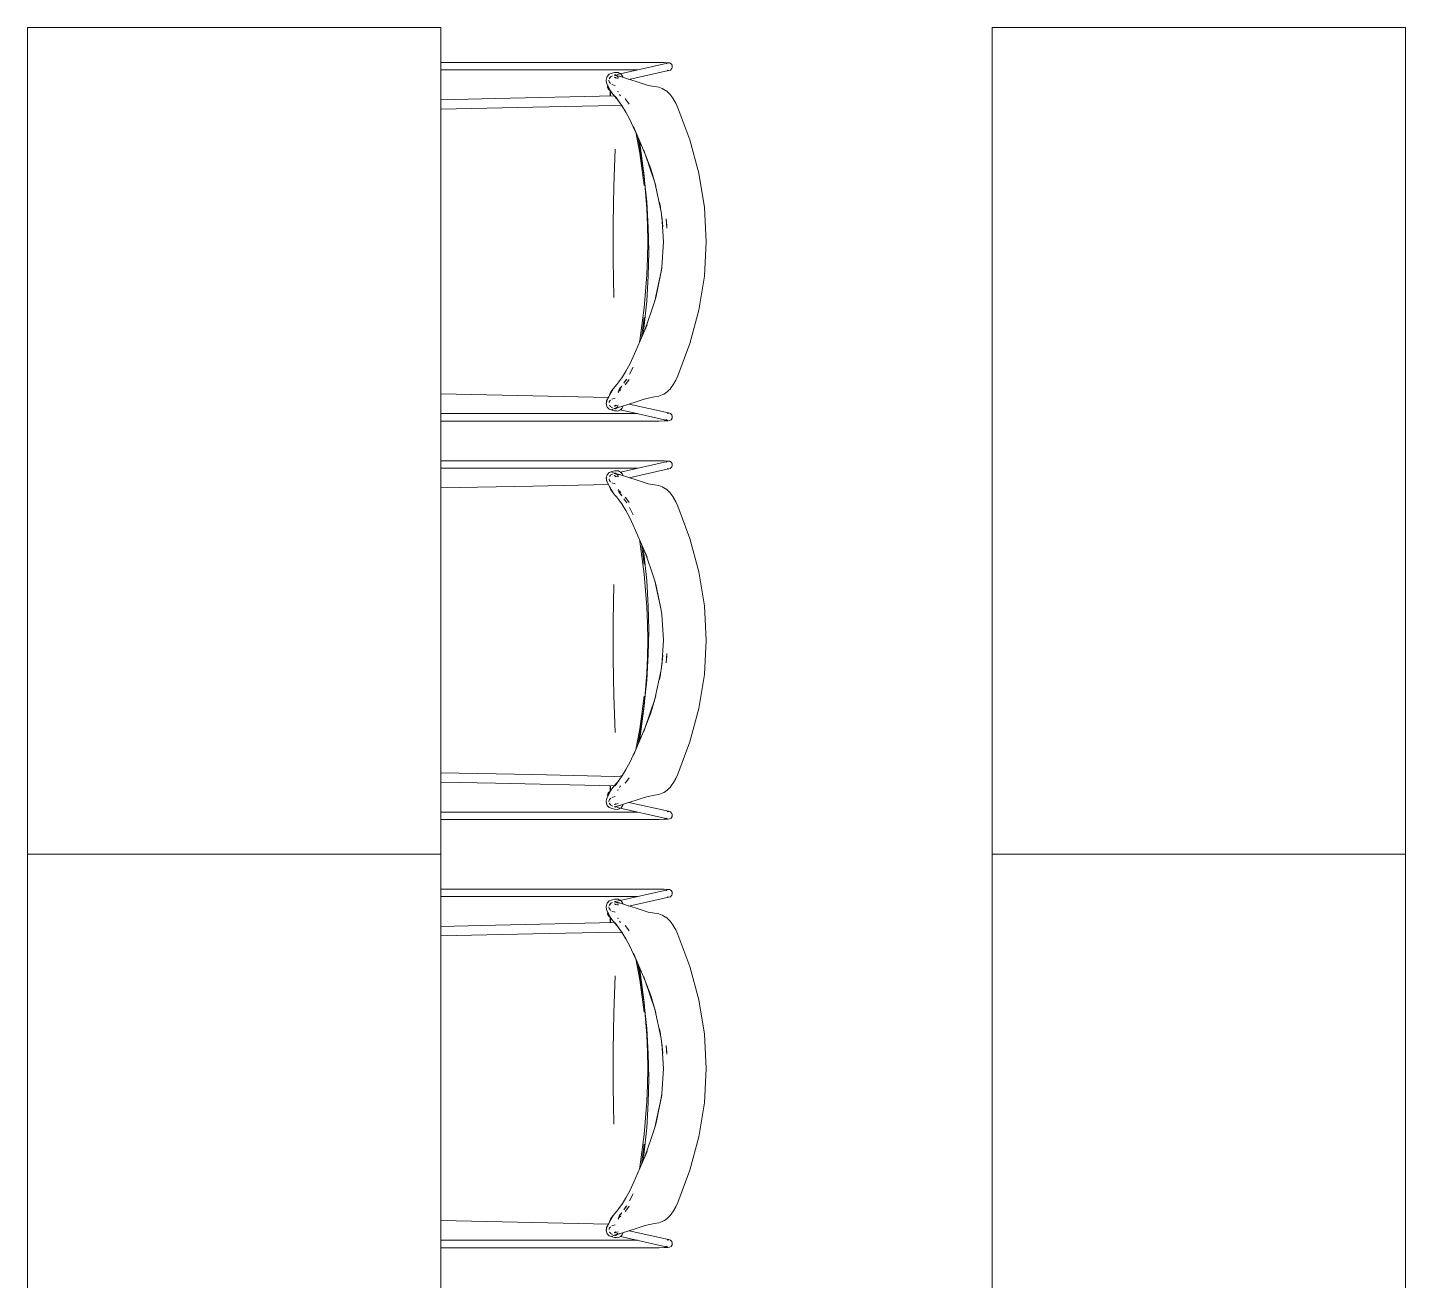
# Model space of a CAD drawing. Header units: millimetres. Extents: x 90978 to 295199, y -4084 to 97293.
# Drawn here: x 227400 to 229400, y 18167 to 19986 of the extents above; entities that cross this region are included whole.
import ezdxf

# ---------------------------------------------------------------- set-up
doc = ezdxf.new("R2010")
doc.units = ezdxf.units.MM
doc.header["$MEASUREMENT"] = 0
doc.layers.add('G-IMPT', color=8, linetype='CONTINUOUS', lineweight=9)
doc.layers.add('I-FURN', color=8, linetype='CONTINUOUS', lineweight=9)

msp = doc.modelspace()

# ---------------------------------------------------------------- linework, layer by layer
at = {"layer": 'G-IMPT'}
for p, q in [((227999.9, 19935.5), (228310.4, 19935.5)), ((227999.9, 19924.6), (228285.3, 19924.6)), ((228251.7, 19920.7), (228248.5, 19919.7)), ((228251.7, 19920.7), (228255.7, 19920.9)), ((228257.4, 19920.6), (228255.7, 19920.9)), ((228255.9, 19918), (228328.8, 19934.4)), ((228257.4, 19920.6), (228257.7, 19920.5)), ((228257.7, 19920.5), (228260.6, 19919.1)), ((228330.4, 19923.6), (228272.8, 19910.7)), ((228316.7, 19935.5), (228310.4, 19935.5)), ((228316.7, 19935.5), (228323.9, 19935.3)), ((228323.9, 19935.3), (228329.1, 19935)), ((228328.8, 19934.4), (228326.7, 19933.4)), ((228326.9, 19933.6), (228326.7, 19933.4)), ((228328.1, 19924.3), (228330.6, 19923.8)), ((228328.3, 19924.2), (228330.6, 19923.8)), ((228329.1, 19935), (228331.5, 19934.7)), ((228330.4, 19923.6), (228332.9, 19924.4)), ((228331.5, 19934.7), (228333.9, 19933.5)), ((228334.7, 19926.2), (228332.9, 19924.4)), ((228332.9, 19924.4), (228333.2, 19924.7)), ((228333.9, 19933.5), (228335.4, 19931.3)), ((228334.7, 19926.2), (228335, 19926.5)), ((228335.7, 19928.7), (228335, 19926.5)), ((228335.7, 19928.7), (228335.4, 19931.3)), ((228240.6, 19913.7), (228239.5, 19909.5)), ((228240.3, 19905.5), (228239.5, 19909.5)), ((228240.3, 19905.5), (228244.7, 19897)), ((228241.1, 19915.1), (228240.6, 19913.7)), ((228244.2, 19918.3), (228241.1, 19915.1)), ((228243.7, 19909.8), (228243.8, 19909.2)), ((228244.2, 19907.2), (228243.8, 19909.2)), ((228244.2, 19918.3), (228248.5, 19919.7)), ((228245.4, 19913.3), (228244.2, 19911.7)), ((228244.2, 19911.7), (228245, 19912.8)), ((228244.5, 19906.7), (228244.2, 19907.2)), ((228244.4, 19912.3), (228246.6, 19914.9)), ((228244.5, 19906.7), (228246.2, 19904.8)), ((228245.4, 19913.3), (228245, 19912.8)), ((228248.9, 19916), (228247.2, 19915.2)), ((228248.4, 19915.7), (228247.2, 19915.2)), ((228248.1, 19903.4), (228252.9, 19902.1)), ((228258.9, 19915.3), (228251.4, 19917)), ((228251.4, 19917), (228259.6, 19915)), ((228251.5, 19913.9), (228253.6, 19912.9)), ((228251.5, 19913.9), (228257, 19912.3)), ((228252.4, 19917.2), (228251.8, 19917)), ((228252.4, 19917.2), (228251.8, 19917)), ((228252.4, 19917.2), (228251.8, 19917)), ((228252.4, 19917.2), (228254.4, 19917.7)), ((228256, 19916.1), (228252.8, 19917.6)), ((228254.9, 19916.3), (228252.8, 19917.6)), ((228253.8, 19912.6), (228252.8, 19913.6)), ((228252.8, 19913.6), (228253.6, 19912.9)), ((228253.8, 19912.6), (228253.2, 19913.3)), ((228256, 19916.1), (228253.7, 19916.9)), ((228253.7, 19916.9), (228259.6, 19915)), ((228254.9, 19916.3), (228256.3, 19914.8)), ((228257.3, 19913.1), (228256.6, 19914.5)), ((228258.9, 19915.3), (228270.7, 19911.4)), ((228260.9, 19918.9), (228260.6, 19919.1)), ((228260.9, 19918.9), (228262.7, 19917)), ((228263.9, 19914.6), (228262.7, 19917)), ((228262.8, 19916.8), (228262.7, 19917)), ((228263.9, 19914.5), (228262.7, 19917)), ((228262.8, 19916.8), (228263.9, 19914.5)), ((228263.9, 19914.6), (228263.9, 19914.5)), ((228270.7, 19911.4), (228283.1, 19907.5)), ((228283.1, 19907.5), (228295.1, 19903.7)), ((228300.7, 19902), (228295.1, 19903.7)), ((228310, 19900.4), (228300.7, 19902)), ((228310, 19900.4), (228316, 19899.3)), ((227999.9, 19881.2), (228078.9, 19882.8)), ((228251.8, 19886.7), (228078.9, 19882.8)), ((228245.9, 19894.2), (228243.7, 19899)), ((228243.7, 19899), (228244.7, 19897)), ((228245.4, 19886.5), (228245.7, 19894.6)), ((228246.1, 19893.8), (228245.8, 19887.6)), ((228246.1, 19893.8), (228245.8, 19886.5)), ((228245.9, 19894.2), (228247.9, 19891.1)), ((228247.9, 19891.1), (228252.2, 19885.7)), ((228251.8, 19886.7), (228251.8, 19886.7)), ((228255.1, 19882.5), (228252.2, 19885.7)), ((228253, 19886.5), (228258.1, 19878.7)), ((228253, 19886.5), (228258.6, 19878.2)), ((228255.1, 19882.5), (228258.6, 19878.2)), ((228257.3, 19892.1), (228256.7, 19893.6)), ((228259, 19888.9), (228260.1, 19887.3)), ((228260.5, 19886.7), (228260.1, 19887.3)), ((228267.5, 19882.8), (228267.8, 19882.3)), ((228267.8, 19882.3), (228273.1, 19875)), ((228320.9, 19897.5), (228316, 19899.3)), ((228320.9, 19897.5), (228323.2, 19896.3)), ((228325.8, 19894.8), (228323.2, 19896.3)), ((228326.2, 19894.5), (228325.8, 19894.8)), ((228326.2, 19894.5), (228328.1, 19893)), ((228328.1, 19893), (228330.6, 19890.8)), ((228330.6, 19890.8), (228332.4, 19888.9)), ((228334.1, 19886.8), (228332.4, 19888.9)), ((228337.5, 19882), (228334.1, 19886.8)), ((228337.5, 19882), (228337.7, 19881.7)), ((228340.9, 19876.1), (228337.7, 19881.7)), ((227999.9, 19867.6), (228133.5, 19870.3)), ((228252.4, 19873), (228133.5, 19870.3)), ((228260.7, 19872.6), (228252.4, 19873)), ((228258.1, 19878.7), (228263.6, 19871.4)), ((228263.6, 19871.9), (228260.7, 19872.6)), ((228268.4, 19863.2), (228263, 19872.1)), ((228263.6, 19871.4), (228263, 19872.1)), ((228273.9, 19852.7), (228268.4, 19863.2)), ((228343.7, 19869.7), (228340.9, 19876.1)), ((228361.3, 19822.8), (228343.7, 19869.7)), ((228273.9, 19852.7), (228279.1, 19842.1)), ((228283.3, 19832.8), (228279.1, 19842.1)), ((228283.3, 19832.8), (228279.2, 19842.2)), ((228296.4, 19802.2), (228279.2, 19842.2)), ((228288.5, 19803.8), (228282.7, 19834.1)), ((228282.7, 19834.1), (228288.4, 19803.9)), ((228288.6, 19812), (228285.7, 19827.1)), ((228288.7, 19818.3), (228288.3, 19820.4)), ((228374.3, 19774.4), (228361.3, 19822.8)), ((228252.8, 19809.3), (228250.7, 19756)), ((228294.9, 19756.7), (228288.4, 19803.9)), ((228288.5, 19803.8), (228294.9, 19756.7)), ((228288.6, 19812), (228294.5, 19772.8)), ((228295.1, 19771), (228288.7, 19818.3)), ((228294.2, 19807.9), (228296.4, 19802.2)), ((228294.2, 19807.9), (228296.4, 19802.2)), ((228296.4, 19802.2), (228310.5, 19761)), ((228296.4, 19802.2), (228304.4, 19780.7)), ((228296.4, 19802.2), (228304.4, 19780.7)), ((228310.5, 19761), (228304.4, 19780.7)), ((228304.4, 19780.7), (228310.4, 19761)), ((228294.5, 19772.8), (228298.6, 19733.1)), ((228298.9, 19723.2), (228295.1, 19771)), ((228311.9, 19755.8), (228310.4, 19761)), ((228319.8, 19718.5), (228310.5, 19761)), ((228310.5, 19761), (228311.9, 19755.8)), ((228374.3, 19774.4), (228382.4, 19725)), ((228249.7, 19702.1), (228250.7, 19756)), ((228298.6, 19733.1), (228300.7, 19696)), ((228298.9, 19723.2), (228299.9, 19699.2)), ((228317.3, 19732.3), (228318.6, 19725.1)), ((228317.3, 19732.3), (228319.4, 19718.2)), ((228385, 19675.1), (228382.4, 19725)), ((228249.7, 19702.1), (228249.7, 19648.1)), ((228319.4, 19718.2), (228321.1, 19707.1)), ((228319.8, 19718.5), (228322.2, 19696.9)), ((228319.8, 19718.5), (228321.1, 19707.1)), ((228322.8, 19675.1), (228320.5, 19712.1)), ((228320.5, 19712.1), (228321.1, 19707.1)), ((228322.2, 19696.9), (228321.1, 19707.1)), ((228327.6, 19698), (228327, 19708.2)), ((228327, 19708.2), (228327.7, 19694.6)), ((228299.9, 19699.2), (228300.2, 19675.1)), ((228300.7, 19696), (228301.1, 19679.7)), ((228322.8, 19675.1), (228322.7, 19682.6)), ((228322.8, 19675.1), (228322.7, 19682.6)), ((228300.2, 19675.1), (228299.9, 19651)), ((228301.1, 19679.7), (228301.5, 19660.9)), ((228301.1, 19642), (228301.5, 19660.9)), ((228320.4, 19638.2), (228322.8, 19675.1)), ((228385, 19675.1), (228382.4, 19625.2)), ((228250.7, 19594.2), (228249.7, 19648.1)), ((228298.9, 19627), (228299.9, 19651)), ((228301.1, 19642), (228300.7, 19625.7)), ((228295.1, 19579.2), (228298.9, 19627)), ((228298.6, 19588.7), (228300.7, 19625.7)), ((228310.5, 19589.2), (228319.8, 19631.7)), ((228319.4, 19631.8), (228312.4, 19596.3)), ((228312.4, 19596.3), (228319.8, 19631.7)), ((228320.5, 19638.1), (228319.4, 19631.8)), ((228320.4, 19638.2), (228319.9, 19632.8)), ((228320.5, 19638.1), (228320.1, 19634.7)), ((228374.3, 19575.8), (228382.4, 19625.2)), ((228298.6, 19588.7), (228294.5, 19548.9)), ((228305, 19573.1), (228310.2, 19589.3)), ((228312.4, 19596.3), (228310.2, 19589.3)), ((228310.5, 19589.2), (228312.4, 19596.3)), ((228295.1, 19579.2), (228288.7, 19531.9)), ((228290.9, 19535.5), (228294.9, 19565.1)), ((228290.9, 19535.4), (228294.9, 19565.1)), ((228305, 19573.1), (228296.4, 19548)), ((228361.3, 19527.4), (228374.3, 19575.8)), ((228279.1, 19508.1), (228299, 19554.5)), ((228293.4, 19541.3), (228294.5, 19548.9)), ((228296.4, 19548), (228299, 19554.5)), ((228288.7, 19531.9), (228288.2, 19529.2)), ((228361.3, 19527.4), (228343.8, 19480.6)), ((228279.1, 19508.1), (228273.9, 19497.5)), ((228263, 19478.1), (228268.4, 19487)), ((228273.9, 19497.5), (228268.4, 19487)), ((228273.6, 19482.7), (228279.1, 19493.1)), ((228273.6, 19482.7), (228274.1, 19483.6)), ((228279.1, 19493.1), (228274.1, 19483.6)), ((228343.8, 19480.6), (228340.9, 19474.1)), ((228250, 19461.5), (228245.2, 19453.2)), ((228247.7, 19457.8), (228250, 19461.5)), ((228247.9, 19459.1), (228252.2, 19464.5)), ((228252.2, 19464.5), (228255.1, 19467.7)), ((228258.1, 19471.5), (228255.1, 19467.7)), ((228257.1, 19457.6), (228259, 19461.3)), ((228258.7, 19460.8), (228257.1, 19457.6)), ((228258.1, 19471.5), (228263.6, 19478.8)), ((228258.7, 19460.8), (228260.5, 19463.5)), ((228258.7, 19460.8), (228260.1, 19462.9)), ((228258.7, 19460.8), (228259, 19461.3)), ((228258.8, 19458.4), (228261, 19460.8)), ((228260.1, 19462.9), (228260.5, 19463.5)), ((228260.3, 19462.6), (228262.4, 19465.7)), ((228262, 19465.1), (228260.3, 19462.6)), ((228262, 19465.1), (228262.4, 19465.7)), ((228263, 19478.1), (228263.6, 19478.8)), ((228265.6, 19469.9), (228269.6, 19475.8)), ((228265.6, 19469.9), (228268.3, 19473.9)), ((228267.5, 19467.4), (228267.8, 19467.9)), ((228273.1, 19475.2), (228267.8, 19467.9)), ((228269.6, 19475.8), (228268.3, 19473.9)), ((228330.6, 19459.4), (228332.4, 19461.3)), ((228334.1, 19463.4), (228332.4, 19461.3)), ((228334.1, 19463.4), (228337.5, 19468.2)), ((228337.7, 19468.5), (228337.5, 19468.2)), ((228337.7, 19468.5), (228340.9, 19474.1)), ((228133.5, 19451.4), (227999.9, 19454.1)), ((228242.9, 19449), (228133.5, 19451.4)), ((228239.5, 19440.7), (228240.7, 19444.3)), ((228239.5, 19440.7), (228240.6, 19436.5)), ((228239.9, 19439.3), (228240.7, 19444.3)), ((228239.9, 19439.3), (228240.4, 19443.9)), ((228240.4, 19443.9), (228243.4, 19449.9)), ((228245.9, 19456), (228243.4, 19449.9)), ((228243.9, 19441), (228244, 19442.6)), ((228244.5, 19443.5), (228244, 19442.6)), ((228244.5, 19443.5), (228246, 19445.2)), ((228247.7, 19457.8), (228245.2, 19453.2)), ((228245.9, 19456), (228247.9, 19459.1)), ((228248.1, 19446.7), (228252.9, 19448.1)), ((228258, 19457.2), (228257.2, 19456)), ((228283.1, 19442.7), (228262, 19435.9)), ((228295.1, 19446.5), (228283.1, 19442.7)), ((228300.7, 19448.2), (228295.1, 19446.5)), ((228300.7, 19448.2), (228309.9, 19449.8)), ((228309.9, 19449.8), (228316, 19450.9)), ((228316, 19450.9), (228320.9, 19452.7)), ((228326.2, 19455.7), (228320.9, 19452.7)), ((228323.2, 19453.9), (228320.9, 19452.7)), ((228321.9, 19453.3), (228320.9, 19452.7)), ((228321.9, 19453.3), (228326.2, 19455.7)), ((228325.8, 19455.4), (228323.2, 19453.9)), ((228326.2, 19455.7), (228325.8, 19455.4)), ((228326.2, 19455.7), (228328.1, 19457.2)), ((228328.1, 19457.2), (228330, 19458.9)), ((228330.6, 19459.4), (228330, 19458.9)), ((228285.3, 19425.6), (227999.9, 19425.6)), ((228240.6, 19436.5), (228241.1, 19435.1)), ((228241.1, 19435.1), (228244.2, 19431.9)), ((228248.5, 19430.5), (228244.2, 19431.9)), ((228244.7, 19437.5), (228246.7, 19435.2)), ((228248.4, 19434.5), (228247.2, 19435)), ((228247.2, 19435), (228248.8, 19434.2)), ((228248.1, 19431.7), (228256, 19434.1)), ((228248.1, 19431.7), (228253.7, 19433.3)), ((228248.5, 19430.5), (228251.7, 19429.5)), ((228251.4, 19433.2), (228259.5, 19435.2)), ((228251.4, 19433.2), (228258.3, 19434.9)), ((228251.5, 19436.4), (228257, 19437.9)), ((228251.5, 19436.4), (228253.9, 19437.6)), ((228251.7, 19429.5), (228254.5, 19429.4)), ((228251.8, 19433.2), (228252.5, 19433)), ((228252.5, 19433), (228251.8, 19433.2)), ((228252.5, 19433), (228251.8, 19433.2)), ((228254.4, 19432.5), (228252.5, 19433)), ((228252.8, 19436.6), (228254.2, 19438)), ((228252.8, 19436.6), (228253.9, 19437.6)), ((228252.8, 19432.6), (228256, 19434.1)), ((228252.8, 19432.6), (228254.9, 19433.9)), ((228254.2, 19438), (228253.3, 19437)), ((228253.7, 19433.3), (228262, 19435.9)), ((228254.5, 19429.4), (228255.7, 19429.3)), ((228254.9, 19433.9), (228256.6, 19435.7)), ((228257.4, 19429.6), (228255.7, 19429.3)), ((228257.4, 19429.6), (228260.9, 19431.3)), ((228257.4, 19429.6), (228260.6, 19431.1)), ((228257.4, 19429.6), (228257.7, 19429.7)), ((228260.9, 19431.3), (228257.7, 19429.7)), ((228259.5, 19435.2), (228258.3, 19434.9)), ((228260.6, 19431.1), (228262.7, 19433.2)), ((228262.4, 19432.9), (228260.6, 19431.1)), ((228260.9, 19431.3), (228260.6, 19431.1)), ((228328.8, 19415.8), (228260.6, 19431.1)), ((228262.4, 19432.9), (228260.9, 19431.3)), ((228262.8, 19433.4), (228262.7, 19433.2)), ((228263.9, 19435.6), (228262.8, 19433.4)), ((228263.9, 19435.6), (228263.9, 19435.7)), ((228273, 19439.5), (228330.4, 19426.6)), ((228328.1, 19425.9), (228330.6, 19426.4)), ((228328.3, 19426), (228330.6, 19426.4)), ((228330.4, 19426.6), (228332.9, 19425.8)), ((228332.9, 19425.8), (228333.2, 19425.5)), ((228335, 19423.7), (228333.2, 19425.5)), ((228335, 19423.7), (228335.7, 19421.5)), ((228335.4, 19418.9), (228335.7, 19421.5)), ((227999.9, 19414.7), (228310.4, 19414.7)), ((228310.4, 19414.7), (228316.7, 19414.7)), ((228323.9, 19414.9), (228316.7, 19414.7)), ((228329.1, 19415.2), (228323.9, 19414.9)), ((228328.8, 19415.8), (228326.7, 19416.8)), ((228326.7, 19416.8), (228326.9, 19416.6)), ((228331.5, 19415.5), (228329.1, 19415.2)), ((228331.5, 19415.5), (228333.9, 19416.7)), ((228333.9, 19416.7), (228335.4, 19418.9)), ((227999.9, 19357.2), (228310.4, 19357.2)), ((228285.3, 19346.3), (227999.9, 19346.3)), ((228248.5, 19341.4), (228244.2, 19340)), ((228248.1, 19340.2), (228253.7, 19338.5)), ((228248.1, 19340.2), (228256, 19337.8)), ((228248.5, 19341.4), (228251.7, 19342.3)), ((228251.7, 19342.3), (228254.5, 19342.5)), ((228254.5, 19342.5), (228255.7, 19342.6)), ((228257.4, 19342.3), (228255.7, 19342.6)), ((228257.4, 19342.3), (228260.9, 19340.6)), ((228257.4, 19342.3), (228257.7, 19342.2)), ((228257.4, 19342.3), (228260.6, 19340.8)), ((228260.9, 19340.6), (228257.7, 19342.2)), ((228328.8, 19356.1), (228260.6, 19340.7)), ((228262.4, 19339), (228260.6, 19340.8)), ((228260.9, 19340.6), (228260.6, 19340.8)), ((228260.6, 19340.8), (228262.7, 19338.7)), ((228262.4, 19339), (228260.9, 19340.6)), ((228273, 19332.4), (228330.4, 19345.2)), ((228310.4, 19357.2), (228316.7, 19357.1)), ((228323.9, 19357), (228316.7, 19357.1)), ((228329.1, 19356.7), (228323.9, 19357)), ((228328.8, 19356.1), (228326.7, 19355.1)), ((228326.7, 19355.1), (228326.9, 19355.3)), ((228328.1, 19346), (228330.6, 19345.5)), ((228328.3, 19345.8), (228330.6, 19345.5)), ((228331.5, 19356.3), (228329.1, 19356.7)), ((228330.4, 19345.2), (228332.9, 19346)), ((228331.5, 19356.3), (228333.9, 19355.1)), ((228332.9, 19346), (228333.2, 19346.3)), ((228335, 19348.2), (228333.2, 19346.3)), ((228333.9, 19355.1), (228335.4, 19353)), ((228335, 19348.2), (228335.7, 19350.3)), ((228335.4, 19353), (228335.7, 19350.3)), ((228133.5, 19320.4), (227999.9, 19317.7)), ((228242.9, 19322.9), (228133.5, 19320.4)), ((228239.5, 19331.2), (228240.6, 19335.4)), ((228239.5, 19331.2), (228240.7, 19327.5)), ((228239.9, 19332.6), (228240.7, 19327.5)), ((228239.9, 19332.6), (228240.4, 19327.9)), ((228240.4, 19327.9), (228243.4, 19321.9)), ((228240.6, 19335.4), (228241.1, 19336.7)), ((228241.1, 19336.7), (228244.2, 19340)), ((228245.9, 19315.9), (228243.4, 19321.9)), ((228243.9, 19330.9), (228244, 19329.3)), ((228244.5, 19328.3), (228244, 19329.3)), ((228244.5, 19328.3), (228246, 19326.7)), ((228244.7, 19334.4), (228246.7, 19336.7)), ((228247.2, 19336.9), (228248.8, 19337.7)), ((228248.4, 19337.4), (228247.2, 19336.9)), ((228248.1, 19325.1), (228252.9, 19323.8)), ((228251.4, 19338.7), (228259.5, 19336.6)), ((228251.4, 19338.7), (228258.3, 19337)), ((228251.5, 19335.5), (228253.9, 19334.3)), ((228251.5, 19335.5), (228257, 19334)), ((228254.4, 19339.3), (228252.5, 19338.9)), ((228252.8, 19339.3), (228254.9, 19338)), ((228252.8, 19339.3), (228256, 19337.8)), ((228252.8, 19335.3), (228253.9, 19334.3)), ((228252.8, 19335.3), (228254.2, 19333.8)), ((228254.2, 19333.8), (228253.3, 19334.9)), ((228253.7, 19338.5), (228262, 19336)), ((228254.9, 19338), (228256.6, 19336.2)), ((228257.5, 19334.3), (228256.6, 19336.2)), ((228259.5, 19336.6), (228258.3, 19337)), ((228283.1, 19329.2), (228262, 19336)), ((228262.8, 19338.5), (228262.7, 19338.7)), ((228263.9, 19336.3), (228262.8, 19338.5)), ((228263.9, 19336.3), (228263.9, 19336.2)), ((228295.1, 19325.4), (228283.1, 19329.2)), ((228300.7, 19323.7), (228295.1, 19325.4)), ((228300.7, 19323.7), (228309.9, 19322.1)), ((228309.9, 19322.1), (228316, 19321)), ((228316, 19321), (228320.9, 19319.2)), ((228247.7, 19314), (228245.2, 19318.7)), ((228246.3, 19316.6), (228245.2, 19318.7)), ((228245.9, 19315.9), (228247.9, 19312.8)), ((228250, 19310.4), (228247.1, 19315.4)), ((228247.7, 19314), (228250, 19310.4)), ((228247.9, 19312.8), (228252.2, 19307.3)), ((228252.2, 19307.3), (228255.1, 19304.1)), ((228258.1, 19300.4), (228255.1, 19304.1)), ((228258.7, 19311.1), (228257.1, 19314.3)), ((228257.1, 19314.3), (228259, 19310.5)), ((228258, 19314.7), (228257.5, 19315.4)), ((228258.1, 19300.4), (228263.6, 19293)), ((228258.7, 19311.1), (228259, 19310.5)), ((228258.7, 19311.1), (228260.1, 19308.9)), ((228258.7, 19311.1), (228260.5, 19308.4)), ((228258.8, 19313.5), (228261, 19311)), ((228260.1, 19308.9), (228260.5, 19308.4)), ((228262, 19306.8), (228260.3, 19309.3)), ((228260.3, 19309.3), (228262.4, 19306.2)), ((228262, 19306.8), (228262.4, 19306.2)), ((228265.6, 19302), (228269.6, 19296)), ((228265.6, 19302), (228268.3, 19298)), ((228267.5, 19304.5), (228267.8, 19304)), ((228273.1, 19296.7), (228267.8, 19304)), ((228321.9, 19318.6), (228320.9, 19319.2)), ((228326.2, 19316.2), (228320.9, 19319.2)), ((228323.2, 19318), (228320.9, 19319.2)), ((228321.9, 19318.6), (228326.2, 19316.2)), ((228325.8, 19316.4), (228323.2, 19318)), ((228326.2, 19316.2), (228325.8, 19316.4)), ((228326.2, 19316.2), (228328.1, 19314.7)), ((228328.1, 19314.7), (228330, 19312.9)), ((228330.6, 19312.4), (228330, 19312.9)), ((228330.6, 19312.4), (228332.4, 19310.6)), ((228334.1, 19308.5), (228332.4, 19310.6)), ((228334.1, 19308.5), (228337.5, 19303.6)), ((228337.7, 19303.3), (228337.5, 19303.6)), ((228337.7, 19303.3), (228340.9, 19297.7)), ((228263, 19293.8), (228263.6, 19293)), ((228263, 19293.8), (228268.4, 19284.8)), ((228269.6, 19296), (228268.3, 19298)), ((228273.9, 19274.4), (228268.4, 19284.8)), ((228273.6, 19289.2), (228279.1, 19278.8)), ((228273.6, 19289.2), (228274.1, 19288.2)), ((228279.1, 19278.8), (228274.1, 19288.2)), ((228343.8, 19291.2), (228340.9, 19297.7)), ((228361.3, 19244.5), (228343.8, 19291.2)), ((228279.1, 19263.8), (228273.9, 19274.4)), ((228279.1, 19263.8), (228299, 19217.4)), ((228288.7, 19240), (228288.2, 19242.6)), ((228295.1, 19192.7), (228288.7, 19240)), ((228361.3, 19244.5), (228374.3, 19196.1)), ((228290.9, 19236.4), (228294.9, 19206.8)), ((228290.9, 19236.4), (228294.9, 19206.8)), ((228293.4, 19230.6), (228294.5, 19222.9)), ((228298.6, 19183.2), (228294.5, 19222.9)), ((228305, 19198.8), (228296.4, 19223.8)), ((228296.4, 19223.8), (228299, 19217.4)), ((228295.1, 19192.7), (228298.9, 19144.9)), ((228298.6, 19183.2), (228300.7, 19146.1)), ((228305, 19198.8), (228310.2, 19182.6)), ((228312.4, 19175.6), (228310.2, 19182.6)), ((228310.5, 19182.7), (228312.4, 19175.6)), ((228310.5, 19182.7), (228319.8, 19140.2)), ((228374.3, 19196.1), (228382.4, 19146.7)), ((228250.7, 19177.7), (228249.7, 19123.8)), ((228319.4, 19140.1), (228312.4, 19175.6)), ((228312.4, 19175.6), (228319.8, 19140.2)), ((228298.9, 19144.9), (228299.9, 19120.8)), ((228301.1, 19129.8), (228300.7, 19146.1)), ((228320.5, 19133.7), (228319.4, 19140.1)), ((228385, 19096.8), (228382.4, 19146.7)), ((228249.7, 19069.7), (228249.7, 19123.8)), ((228300.2, 19096.8), (228299.9, 19120.8)), ((228301.1, 19129.8), (228301.5, 19111)), ((228320.4, 19133.7), (228320, 19137.9)), ((228320.5, 19133.7), (228320.1, 19137.2)), ((228320.4, 19133.7), (228322.8, 19096.8)), ((228301.1, 19092.1), (228301.5, 19111)), ((228299.9, 19072.7), (228300.2, 19096.8)), ((228300.7, 19075.9), (228301.1, 19092.1)), ((228322.8, 19096.8), (228320.5, 19059.8)), ((228322.8, 19096.8), (228322.7, 19089.3)), ((228322.8, 19096.8), (228322.7, 19089.3)), ((228385, 19096.8), (228382.4, 19046.9)), ((228249.7, 19069.7), (228250.7, 19015.8)), ((228298.6, 19038.8), (228300.7, 19075.9)), ((228298.9, 19048.6), (228299.9, 19072.7)), ((228319.4, 19053.7), (228321.1, 19064.7)), ((228319.8, 19053.4), (228322.2, 19075)), ((228319.8, 19053.4), (228321.1, 19064.7)), ((228320.5, 19059.8), (228321.1, 19064.7)), ((228322.2, 19075), (228321.1, 19064.7)), ((228327, 19063.7), (228327.7, 19077.3)), ((228327.6, 19073.9), (228327, 19063.7)), ((228298.9, 19048.6), (228295.1, 19000.8)), ((228319.8, 19053.4), (228310.5, 19010.9)), ((228317.3, 19039.6), (228319.4, 19053.7)), ((228317.3, 19039.6), (228318.6, 19046.7)), ((228374.3, 18997.5), (228382.4, 19046.9)), ((228294.5, 18999), (228298.6, 19038.8)), ((228252.8, 18962.6), (228250.7, 19015.8)), ((228294.9, 19015.2), (228288.4, 18967.9)), ((228288.5, 18968.1), (228294.9, 19015.2)), ((228295.1, 19000.8), (228288.7, 18953.5)), ((228296.4, 18969.7), (228310.5, 19010.9)), ((228310.5, 19010.9), (228304.4, 18991.2)), ((228304.4, 18991.2), (228310.4, 19010.9)), ((228311.9, 19016.1), (228310.4, 19010.9)), ((228310.5, 19010.9), (228311.9, 19016.1)), ((228288.6, 18959.9), (228294.5, 18999)), ((228296.4, 18969.7), (228304.4, 18991.2)), ((228296.4, 18969.7), (228304.4, 18991.2)), ((228374.3, 18997.5), (228361.3, 18949)), ((228296.4, 18969.7), (228279.2, 18929.7)), ((228288.5, 18968.1), (228282.7, 18937.8)), ((228282.7, 18937.8), (228288.4, 18967.9)), ((228294.2, 18963.9), (228296.4, 18969.7)), ((228294.2, 18963.9), (228296.4, 18969.7)), ((228288.6, 18959.9), (228285.7, 18944.8)), ((228288.7, 18953.5), (228288.1, 18950.3)), ((228361.3, 18949), (228343.7, 18902.2)), ((228273.9, 18919.1), (228279.1, 18929.7)), ((228283.3, 18939.1), (228279.1, 18929.7)), ((228283.3, 18939.1), (228279.2, 18929.7)), ((227999.9, 18904.2), (228133.5, 18901.5)), ((228252.4, 18898.9), (228133.5, 18901.5)), ((228258.1, 18893.1), (228263.6, 18900.5)), ((228268.4, 18908.7), (228263, 18899.7)), ((228263.6, 18900.5), (228263, 18899.7)), ((228273.9, 18919.1), (228268.4, 18908.7)), ((228343.7, 18902.2), (228340.9, 18895.8)), ((227999.9, 18890.7), (228078.9, 18889)), ((228251.8, 18885.2), (228078.9, 18889)), ((228245.4, 18885.4), (228245.7, 18877.3)), ((228246.1, 18878), (228245.8, 18885.4)), ((228246.1, 18878), (228245.8, 18885.4)), ((228245.9, 18877.7), (228247.9, 18880.8)), ((228247.9, 18880.8), (228252.2, 18886.2)), ((228255.1, 18889.4), (228252.2, 18886.2)), ((228260.7, 18899.3), (228252.4, 18898.9)), ((228253, 18885.4), (228258.6, 18893.6)), ((228253, 18885.4), (228258.1, 18893.1)), ((228255.1, 18889.4), (228258.6, 18893.6)), ((228259, 18883), (228260.1, 18884.6)), ((228260.5, 18885.2), (228260.1, 18884.6)), ((228263.6, 18900), (228260.7, 18899.3)), ((228267.5, 18889.1), (228267.8, 18889.6)), ((228267.8, 18889.6), (228273.1, 18896.9)), ((228328.1, 18878.9), (228330.6, 18881.1)), ((228330.6, 18881.1), (228332.4, 18882.9)), ((228334.1, 18885), (228332.4, 18882.9)), ((228337.5, 18889.9), (228334.1, 18885)), ((228337.5, 18889.9), (228337.7, 18890.2)), ((228340.9, 18895.8), (228337.7, 18890.2)), ((228240.3, 18866.4), (228239.5, 18862.3)), ((228240.6, 18858.1), (228239.5, 18862.3)), ((228240.3, 18866.4), (228244.7, 18874.8)), ((228245.9, 18877.7), (228243.7, 18872.8)), ((228243.7, 18872.8), (228244.7, 18874.8)), ((228243.7, 18862.1), (228243.8, 18862.7)), ((228244.2, 18864.6), (228243.8, 18862.7)), ((228244.5, 18865.2), (228244.2, 18864.6)), ((228245.4, 18858.5), (228244.2, 18860.1)), ((228244.2, 18860.1), (228245, 18859.1)), ((228244.5, 18865.2), (228246.2, 18867)), ((228246.3, 18867.2), (228246.2, 18867)), ((228248.1, 18868.4), (228252.9, 18869.8)), ((228257.3, 18879.8), (228256.8, 18878.4)), ((228258.9, 18856.6), (228270.7, 18860.4)), ((228270.7, 18860.4), (228283.1, 18864.3)), ((228330.4, 18848.3), (228272.8, 18861.2)), ((228283.1, 18864.3), (228295.1, 18868.2)), ((228300.7, 18869.9), (228295.1, 18868.2)), ((228310, 18871.5), (228300.7, 18869.9)), ((228310, 18871.5), (228316, 18872.6)), ((228320.9, 18874.4), (228316, 18872.6)), ((228320.9, 18874.4), (228323.2, 18875.6)), ((228325.8, 18877.1), (228323.2, 18875.6)), ((228326.2, 18877.4), (228325.8, 18877.1)), ((228326.2, 18877.4), (228328.1, 18878.9)), ((227999.9, 18847.2), (228285.3, 18847.2)), ((228241.1, 18856.8), (228240.6, 18858.1)), ((228244.2, 18853.6), (228241.1, 18856.8)), ((228244.2, 18853.6), (228248.5, 18852.2)), ((228244.4, 18859.6), (228246.6, 18856.9)), ((228245.4, 18858.5), (228245, 18859.1)), ((228248.4, 18856.2), (228247.2, 18856.6)), ((228248.9, 18855.8), (228247.2, 18856.6)), ((228251.7, 18851.2), (228248.5, 18852.2)), ((228251.4, 18854.8), (228259.6, 18856.8)), ((228258.9, 18856.6), (228251.4, 18854.8)), ((228251.5, 18858), (228257, 18859.6)), ((228251.5, 18858), (228253.6, 18859)), ((228251.7, 18851.2), (228255.7, 18851)), ((228252.4, 18854.6), (228254.4, 18854.2)), ((228253.8, 18859.3), (228252.8, 18858.2)), ((228252.8, 18858.2), (228253.6, 18859)), ((228256, 18855.7), (228252.8, 18854.2)), ((228254.9, 18855.5), (228252.8, 18854.2)), ((228253.8, 18859.3), (228253.2, 18858.6)), ((228253.7, 18855), (228259.6, 18856.8)), ((228256, 18855.7), (228253.7, 18855)), ((228257.4, 18851.3), (228255.7, 18851)), ((228255.9, 18853.9), (228328.8, 18837.4)), ((228257.4, 18851.3), (228257.7, 18851.3)), ((228257.7, 18851.3), (228260.6, 18852.7)), ((228260.9, 18852.9), (228260.6, 18852.7)), ((228260.9, 18852.9), (228262.7, 18854.8)), ((228263.9, 18857.4), (228262.7, 18854.8)), ((228263.9, 18857.3), (228262.7, 18854.8)), ((228262.8, 18855), (228262.7, 18854.8)), ((228262.8, 18855), (228263.9, 18857.4)), ((228263.9, 18857.3), (228263.9, 18857.4)), ((228328.1, 18847.6), (228330.6, 18848)), ((228328.3, 18847.7), (228330.6, 18848)), ((228330.4, 18848.3), (228332.9, 18847.5)), ((228334.7, 18845.6), (228332.9, 18847.5)), ((228332.9, 18847.5), (228333.2, 18847.2)), ((228333.9, 18838.4), (228335.4, 18840.5)), ((228334.7, 18845.6), (228335, 18845.3)), ((228335.7, 18843.2), (228335, 18845.3)), ((228335.7, 18843.2), (228335.4, 18840.5)), ((227999.9, 18836.4), (228310.4, 18836.4)), ((228316.7, 18836.4), (228310.4, 18836.4)), ((228316.7, 18836.4), (228323.9, 18836.6)), ((228323.9, 18836.6), (228329.1, 18836.8)), ((228328.8, 18837.4), (228326.7, 18838.5)), ((228326.9, 18838.3), (228326.7, 18838.5)), ((228329.1, 18836.8), (228331.5, 18837.2)), ((228331.5, 18837.2), (228333.9, 18838.4)), ((227999.9, 18735.4), (228310.4, 18735.4)), ((227999.9, 18724.5), (228285.3, 18724.5)), ((228251.7, 18720.6), (228248.5, 18719.6)), ((228251.7, 18720.6), (228255.7, 18720.8)), ((228257.4, 18720.5), (228255.7, 18720.8)), ((228255.9, 18717.9), (228328.8, 18734.3)), ((228257.4, 18720.5), (228257.7, 18720.4)), ((228257.7, 18720.4), (228260.6, 18719)), ((228330.4, 18723.5), (228272.8, 18710.6)), ((228316.7, 18735.4), (228310.4, 18735.4)), ((228316.7, 18735.4), (228323.9, 18735.2)), ((228323.9, 18735.2), (228329.1, 18734.9)), ((228328.8, 18734.3), (228326.7, 18733.3)), ((228326.9, 18733.5), (228326.7, 18733.3)), ((228328.1, 18724.2), (228330.6, 18723.7)), ((228328.3, 18724.1), (228330.6, 18723.7)), ((228329.1, 18734.9), (228331.5, 18734.6)), ((228330.4, 18723.5), (228332.9, 18724.3)), ((228331.5, 18734.6), (228333.9, 18733.4)), ((228334.7, 18726.1), (228332.9, 18724.3)), ((228332.9, 18724.3), (228333.2, 18724.6)), ((228333.9, 18733.4), (228335.4, 18731.2)), ((228334.7, 18726.1), (228335, 18726.4)), ((228335.7, 18728.6), (228335, 18726.4)), ((228335.7, 18728.6), (228335.4, 18731.2)), ((228240.6, 18713.6), (228239.5, 18709.4)), ((228240.3, 18705.4), (228239.5, 18709.4)), ((228240.3, 18705.4), (228244.7, 18696.9)), ((228241.1, 18715), (228240.6, 18713.6)), ((228244.2, 18718.2), (228241.1, 18715)), ((228243.7, 18709.7), (228243.8, 18709.1)), ((228244.2, 18707.1), (228243.8, 18709.1)), ((228244.2, 18718.2), (228248.5, 18719.6)), ((228245.4, 18713.2), (228244.2, 18711.6)), ((228244.2, 18711.6), (228245, 18712.7)), ((228244.5, 18706.6), (228244.2, 18707.1)), ((228244.4, 18712.2), (228246.6, 18714.8)), ((228244.5, 18706.6), (228246.2, 18704.7)), ((228245.4, 18713.2), (228245, 18712.7)), ((228246.3, 18704.6), (228246.2, 18704.7)), ((228248.9, 18715.9), (228247.2, 18715.1)), ((228247.4, 18715.2), (228247.2, 18715.1)), ((228247.4, 18715.2), (228247.2, 18715.1)), ((228248.1, 18703.3), (228252.9, 18702)), ((228258.9, 18715.2), (228251.4, 18716.9)), ((228251.4, 18716.9), (228259.6, 18714.9)), ((228251.5, 18713.8), (228253.6, 18712.8)), ((228251.5, 18713.8), (228257, 18712.2)), ((228252.4, 18717.1), (228254.4, 18717.6)), ((228256, 18716), (228252.8, 18717.5)), ((228254.9, 18716.2), (228252.8, 18717.5)), ((228253.8, 18712.5), (228252.8, 18713.5)), ((228252.8, 18713.5), (228253.6, 18712.8)), ((228253.8, 18712.5), (228253.2, 18713.2)), ((228256, 18716), (228253.7, 18716.8)), ((228253.7, 18716.8), (228259.6, 18714.9)), ((228254.9, 18716.2), (228255.8, 18715.2)), ((228257.3, 18713), (228256.6, 18714.4)), ((228258.9, 18715.2), (228270.7, 18711.3)), ((228260.9, 18718.8), (228260.6, 18719)), ((228260.9, 18718.8), (228262.7, 18716.9)), ((228263.9, 18714.5), (228262.7, 18716.9)), ((228262.8, 18716.7), (228262.7, 18716.9)), ((228263.9, 18714.4), (228262.7, 18716.9)), ((228262.8, 18716.7), (228263.9, 18714.4)), ((228263.9, 18714.5), (228263.9, 18714.4)), ((228270.7, 18711.3), (228283.1, 18707.5)), ((228283.1, 18707.5), (228295.1, 18703.6)), ((228300.7, 18701.9), (228295.1, 18703.6)), ((228310, 18700.3), (228300.7, 18701.9)), ((228310, 18700.3), (228316, 18699.2)), ((227999.9, 18681.1), (228078.9, 18682.7)), ((228251.8, 18686.6), (228078.9, 18682.7)), ((228245.9, 18694.1), (228243.7, 18698.9)), ((228243.7, 18698.9), (228244.7, 18696.9)), ((228245.4, 18686.4), (228245.7, 18694.5)), ((228246.1, 18693.7), (228245.8, 18687.5)), ((228246.1, 18693.7), (228245.8, 18686.4)), ((228245.9, 18694.1), (228247.9, 18691)), ((228247.9, 18691), (228252.2, 18685.6)), ((228255.1, 18682.4), (228252.2, 18685.6)), ((228253, 18686.4), (228258.1, 18678.6)), ((228253, 18686.4), (228258.6, 18678.1)), ((228255.1, 18682.4), (228258.6, 18678.1)), ((228257.3, 18692), (228256.8, 18693.4)), ((228259, 18688.8), (228260.1, 18687.2)), ((228260.5, 18686.6), (228260.1, 18687.2)), ((228267.5, 18682.7), (228267.8, 18682.2)), ((228267.8, 18682.2), (228273.1, 18674.9)), ((228320.9, 18697.4), (228316, 18699.2)), ((228320.9, 18697.4), (228323.2, 18696.2)), ((228325.8, 18694.7), (228323.2, 18696.2)), ((228326.2, 18694.4), (228325.8, 18694.7)), ((228326.2, 18694.4), (228328.1, 18692.9)), ((228328.1, 18692.9), (228330.6, 18690.7)), ((228330.6, 18690.7), (228332.4, 18688.8)), ((228334.1, 18686.7), (228332.4, 18688.8)), ((228337.5, 18681.9), (228334.1, 18686.7)), ((228337.5, 18681.9), (228337.7, 18681.6)), ((228340.9, 18676), (228337.7, 18681.6)), ((227999.9, 18667.5), (228133.5, 18670.2)), ((228252.4, 18672.9), (228133.5, 18670.2)), ((228260.7, 18672.5), (228252.4, 18672.9)), ((228258.1, 18678.6), (228263.6, 18671.3)), ((228263.6, 18671.8), (228260.7, 18672.5)), ((228268.4, 18663.1), (228263, 18672)), ((228263.6, 18671.3), (228263, 18672)), ((228273.9, 18652.6), (228268.4, 18663.1)), ((228343.7, 18669.6), (228340.9, 18676)), ((228361.3, 18622.7), (228343.7, 18669.6)), ((228273.9, 18652.6), (228279.1, 18642)), ((228283.3, 18632.7), (228279.1, 18642)), ((228283.3, 18632.7), (228279.2, 18642.1)), ((228296.4, 18602.1), (228279.2, 18642.1)), ((228288.5, 18603.7), (228282.7, 18634)), ((228282.7, 18634), (228288.4, 18603.8)), ((228288.6, 18611.9), (228285.7, 18627)), ((228288.7, 18618.2), (228288.1, 18621.4)), ((228374.3, 18574.3), (228361.3, 18622.7)), ((228252.8, 18609.2), (228250.7, 18555.9)), ((228294.9, 18556.6), (228288.4, 18603.8)), ((228288.5, 18603.7), (228294.9, 18556.6)), ((228288.6, 18611.9), (228294.5, 18572.7)), ((228295.1, 18570.9), (228288.7, 18618.2)), ((228294.2, 18607.8), (228296.4, 18602.1)), ((228294.2, 18607.8), (228296.4, 18602.1)), ((228296.4, 18602.1), (228310.5, 18560.9)), ((228296.4, 18602.1), (228304.4, 18580.6)), ((228296.4, 18602.1), (228304.4, 18580.6)), ((228310.5, 18560.9), (228304.4, 18580.6)), ((228304.4, 18580.6), (228310.4, 18560.9)), ((228294.5, 18572.7), (228298.6, 18533)), ((228298.9, 18523.1), (228295.1, 18570.9)), ((228311.9, 18555.7), (228310.4, 18560.9)), ((228319.8, 18518.4), (228310.5, 18560.9)), ((228310.5, 18560.9), (228311.9, 18555.7)), ((228374.3, 18574.3), (228382.4, 18524.9)), ((228249.7, 18502), (228250.7, 18555.9)), ((228298.6, 18533), (228300.7, 18495.9)), ((228298.9, 18523.1), (228299.9, 18499.1)), ((228317.3, 18532.2), (228318.6, 18525)), ((228317.3, 18532.2), (228319.4, 18518.1)), ((228385, 18475), (228382.4, 18524.9)), ((228249.7, 18502), (228249.7, 18448)), ((228319.4, 18518.1), (228321.1, 18507)), ((228319.8, 18518.4), (228322.2, 18496.8)), ((228319.8, 18518.4), (228321.1, 18507)), ((228322.8, 18475), (228320.5, 18512)), ((228320.5, 18512), (228321.1, 18507)), ((228322.2, 18496.8), (228321.1, 18507)), ((228327.6, 18497.9), (228327, 18508.1)), ((228327, 18508.1), (228327.7, 18495.7)), ((228299.9, 18499.1), (228300.2, 18475)), ((228300.7, 18495.9), (228301.1, 18479.6)), ((228322.8, 18475), (228322.7, 18482.5)), ((228322.8, 18475), (228322.7, 18482.5)), ((228300.2, 18475), (228299.9, 18450.9)), ((228301.1, 18479.6), (228301.5, 18460.8)), ((228301.1, 18441.9), (228301.5, 18460.8)), ((228320.4, 18438.1), (228322.8, 18475)), ((228385, 18475), (228382.4, 18425.1)), ((228250.7, 18394.1), (228249.7, 18448)), ((228298.9, 18426.9), (228299.9, 18450.9)), ((228301.1, 18441.9), (228300.7, 18425.6)), ((228295.1, 18379.1), (228298.9, 18426.9)), ((228298.6, 18388.6), (228300.7, 18425.6)), ((228310.5, 18389.1), (228319.8, 18431.6)), ((228319.4, 18431.7), (228312.4, 18396.2)), ((228312.4, 18396.2), (228319.8, 18431.6)), ((228320.5, 18438.1), (228319.4, 18431.7)), ((228320.4, 18438.1), (228319.9, 18432.7)), ((228320.5, 18438.1), (228320.1, 18434.6)), ((228374.3, 18375.7), (228382.4, 18425.1)), ((228298.6, 18388.6), (228294.5, 18348.8)), ((228305, 18373), (228310.2, 18389.2)), ((228312.4, 18396.2), (228310.2, 18389.2)), ((228310.5, 18389.1), (228312.4, 18396.2)), ((228295.1, 18379.1), (228288.7, 18331.8)), ((228290.9, 18335.4), (228294.9, 18365)), ((228290.9, 18335.3), (228294.9, 18365)), ((228305, 18373), (228296.4, 18347.9)), ((228361.3, 18327.3), (228374.3, 18375.7)), ((228279.1, 18308), (228299, 18354.4)), ((228293.4, 18341.2), (228294.5, 18348.8)), ((228296.4, 18347.9), (228299, 18354.4)), ((228288.7, 18331.8), (228288.2, 18329.1)), ((228361.3, 18327.3), (228343.8, 18280.5)), ((228279.1, 18308), (228273.9, 18297.4)), ((228263, 18278), (228268.4, 18286.9)), ((228273.9, 18297.4), (228268.4, 18286.9)), ((228273.6, 18282.6), (228279.1, 18293)), ((228273.6, 18282.6), (228274.1, 18283.5)), ((228279.1, 18293), (228274.1, 18283.5)), ((228343.8, 18280.5), (228340.9, 18274)), ((228250, 18261.4), (228245.2, 18253.1)), ((228247.7, 18257.7), (228250, 18261.4)), ((228247.9, 18259), (228252.2, 18264.4)), ((228252.2, 18264.4), (228255.1, 18267.6)), ((228258.1, 18271.4), (228255.1, 18267.6)), ((228257.1, 18257.5), (228259, 18261.2)), ((228258.7, 18260.7), (228257.1, 18257.5)), ((228258.1, 18271.4), (228263.6, 18278.7)), ((228258.7, 18260.7), (228260.5, 18263.4)), ((228258.7, 18260.7), (228260.1, 18262.8)), ((228258.7, 18260.7), (228259, 18261.2)), ((228258.8, 18258.3), (228261, 18260.7)), ((228260.1, 18262.8), (228260.5, 18263.4)), ((228260.3, 18262.5), (228262.4, 18265.6)), ((228262, 18265), (228260.3, 18262.5)), ((228262, 18265), (228262.4, 18265.6)), ((228263, 18278), (228263.6, 18278.7)), ((228265.6, 18269.8), (228269.6, 18275.7)), ((228265.6, 18269.8), (228268.3, 18273.8)), ((228267.5, 18267.3), (228267.8, 18267.8)), ((228273.1, 18275.1), (228267.8, 18267.8)), ((228269.6, 18275.7), (228268.3, 18273.8)), ((228330.6, 18259.3), (228332.4, 18261.2)), ((228334.1, 18263.3), (228332.4, 18261.2)), ((228334.1, 18263.3), (228337.5, 18268.1)), ((228337.7, 18268.4), (228337.5, 18268.1)), ((228337.7, 18268.4), (228340.9, 18274)), ((228133.5, 18251.3), (227999.9, 18254)), ((228242.9, 18248.9), (228133.5, 18251.3)), ((228239.5, 18240.6), (228240.7, 18244.2)), ((228239.5, 18240.6), (228240.6, 18236.4)), ((228239.9, 18239.2), (228240.7, 18244.2)), ((228239.9, 18239.2), (228240.4, 18243.8)), ((228240.4, 18243.8), (228243.4, 18249.8)), ((228245.9, 18255.9), (228243.4, 18249.8)), ((228243.9, 18240.9), (228244, 18242.5)), ((228244.5, 18243.4), (228244, 18242.5)), ((228244.5, 18243.4), (228246, 18245.1)), ((228247.7, 18257.7), (228245.2, 18253.1)), ((228245.9, 18255.9), (228247.9, 18259)), ((228248.1, 18246.6), (228252.9, 18248)), ((228258, 18257.1), (228257.2, 18255.9)), ((228283.1, 18242.6), (228262, 18235.8)), ((228295.1, 18246.4), (228283.1, 18242.6)), ((228300.7, 18248.1), (228295.1, 18246.4)), ((228300.7, 18248.1), (228309.9, 18249.7)), ((228309.9, 18249.7), (228316, 18250.8)), ((228316, 18250.8), (228320.9, 18252.6)), ((228326.2, 18255.6), (228320.9, 18252.6)), ((228323.2, 18253.8), (228320.9, 18252.6)), ((228321.9, 18253.2), (228320.9, 18252.6)), ((228321.9, 18253.2), (228326.2, 18255.6)), ((228325.8, 18255.3), (228323.2, 18253.8)), ((228326.2, 18255.6), (228325.8, 18255.3)), ((228326.2, 18255.6), (228328.1, 18257.1)), ((228328.1, 18257.1), (228330, 18258.8)), ((228330.6, 18259.3), (228330, 18258.8)), ((228285.3, 18225.5), (227999.9, 18225.5)), ((228240.6, 18236.4), (228241.1, 18235)), ((228241.1, 18235), (228244.2, 18231.8)), ((228248.5, 18230.4), (228244.2, 18231.8)), ((228244.7, 18237.4), (228246.7, 18235.1)), ((228248.4, 18234.4), (228247.2, 18234.9)), ((228247.2, 18234.9), (228248.8, 18234.1)), ((228248.1, 18231.6), (228256, 18234)), ((228248.1, 18231.6), (228253.7, 18233.2)), ((228248.5, 18230.4), (228251.7, 18229.4)), ((228251.4, 18233.1), (228259.5, 18235.1)), ((228251.4, 18233.1), (228258.3, 18234.8)), ((228251.5, 18236.3), (228257, 18237.8)), ((228251.5, 18236.3), (228253.9, 18237.5)), ((228251.7, 18229.4), (228254.5, 18229.3)), ((228254.4, 18232.4), (228252.5, 18232.9)), ((228252.8, 18236.5), (228254.2, 18237.9)), ((228252.8, 18236.5), (228253.9, 18237.5)), ((228252.8, 18232.5), (228256, 18234)), ((228252.8, 18232.5), (228254.9, 18233.8)), ((228254.2, 18237.9), (228253.3, 18236.9)), ((228253.7, 18233.2), (228262, 18235.8)), ((228254.5, 18229.3), (228255.7, 18229.2)), ((228254.9, 18233.8), (228256.6, 18235.6)), ((228257.4, 18229.5), (228255.7, 18229.2)), ((228257.4, 18229.5), (228260.9, 18231.2)), ((228257.4, 18229.5), (228260.6, 18231)), ((228257.4, 18229.5), (228257.7, 18229.6)), ((228260.9, 18231.2), (228257.7, 18229.6)), ((228259.5, 18235.1), (228258.3, 18234.8)), ((228260.6, 18231), (228262.7, 18233.1)), ((228262.4, 18232.8), (228260.6, 18231)), ((228260.9, 18231.2), (228260.6, 18231)), ((228328.8, 18215.7), (228260.6, 18231)), ((228262.4, 18232.8), (228260.9, 18231.2)), ((228262.8, 18233.3), (228262.7, 18233.1)), ((228263.9, 18235.5), (228262.8, 18233.3)), ((228263.9, 18235.5), (228263.9, 18235.6)), ((228273, 18239.4), (228330.4, 18226.5)), ((228328.1, 18225.8), (228330.6, 18226.3)), ((228328.3, 18225.9), (228330.6, 18226.3)), ((228330.4, 18226.5), (228332.9, 18225.7)), ((228332.9, 18225.7), (228333.2, 18225.4)), ((228335, 18223.6), (228333.2, 18225.4)), ((228335, 18223.6), (228335.7, 18221.4)), ((228335.4, 18218.8), (228335.7, 18221.4)), ((227999.9, 18214.6), (228310.4, 18214.6)), ((228310.4, 18214.6), (228316.7, 18214.6)), ((228323.9, 18214.8), (228316.7, 18214.6)), ((228329.1, 18215.1), (228323.9, 18214.8)), ((228328.8, 18215.7), (228326.7, 18216.7)), ((228326.7, 18216.7), (228326.9, 18216.5)), ((228331.5, 18215.4), (228329.1, 18215.1)), ((228331.5, 18215.4), (228333.9, 18216.6)), ((228333.9, 18216.6), (228335.4, 18218.8))]:
    msp.add_line(p, q, dxfattribs=at)
at = {"layer": 'I-FURN'}
for p, q in [((227999.9, 19985.9), (227399.9, 19985.9)), ((227399.9, 19985.9), (227399.9, 18785.9)), ((227999.9, 18785.9), (227999.9, 19985.9)), ((229399.9, 19986), (228799.9, 19986)), ((228799.9, 19986), (228799.9, 18786)), ((229399.9, 18786), (229399.9, 19986)), ((228242.4, 19901.9), (228241.9, 19900.4)), ((228241.9, 19900.4), (228241.9, 19899.2)), ((228244.4, 19895.3), (228241.9, 19900.4)), ((228241.9, 19900.4), (228243.5, 19896.1)), ((228241.9, 19900.4), (228242.2, 19898.1)), ((228241.9, 19900.4), (228242.8, 19897)), ((228241.9, 19899.2), (228242.2, 19898.1)), ((228242.2, 19898.1), (228242.8, 19897)), ((228243.5, 19896.1), (228242.8, 19897)), ((228244.4, 19895.3), (228243.5, 19896.1)), ((228244.4, 19895.3), (228243.7, 19899.1)), ((228244.4, 19895.3), (228244.2, 19897.9)), ((228244.4, 19895.3), (228244.5, 19897.3)), ((228244.4, 19895.3), (228244.6, 19897)), ((228244.4, 19895.3), (228244.7, 19896.7)), ((228244.4, 19895.3), (228245.7, 19895.1)), ((228244.4, 18876.6), (228241.9, 18871.5)), ((228241.9, 18871.5), (228243.5, 18875.8)), ((228241.9, 18871.5), (228242.8, 18874.8)), ((228241.9, 18872.7), (228242.2, 18873.8)), ((228241.9, 18871.5), (228242.2, 18873.8)), ((228241.9, 18871.5), (228241.9, 18872.7)), ((228242.4, 18870), (228241.9, 18871.5)), ((228242.2, 18873.8), (228242.8, 18874.8)), ((228243.5, 18875.8), (228242.8, 18874.8)), ((228244.4, 18876.6), (228243.5, 18875.8)), ((228244.4, 18876.6), (228243.7, 18872.8)), ((228244.4, 18876.6), (228244.2, 18874)), ((228244.4, 18876.6), (228245.7, 18876.8)), ((228244.4, 18876.6), (228244.7, 18876.2)), ((228244.4, 18876.6), (228244.5, 18876.2)), ((228244.4, 18876.6), (228244.5, 18874.5)), ((228244.4, 18876.6), (228244.6, 18874.9)), ((227399.9, 18785.9), (227999.9, 18785.9)), ((227999.9, 18785.8), (227399.9, 18785.8)), ((227399.9, 18785.8), (227399.9, 17585.8)), ((227999.9, 17585.8), (227999.9, 18785.8)), ((228799.9, 18786), (229399.9, 18786)), ((229399.9, 18785.8), (228799.9, 18785.8)), ((228799.9, 18785.8), (228799.9, 17585.8)), ((229399.9, 17585.8), (229399.9, 18785.8)), ((228242.4, 18701.8), (228241.9, 18700.3)), ((228241.9, 18700.3), (228241.9, 18699.1)), ((228244.4, 18695.2), (228241.9, 18700.3)), ((228241.9, 18700.3), (228243.5, 18696)), ((228241.9, 18700.3), (228242.2, 18698)), ((228241.9, 18700.3), (228242.8, 18696.9)), ((228241.9, 18699.1), (228242.2, 18698)), ((228242.2, 18698), (228242.8, 18696.9)), ((228243.5, 18696), (228242.8, 18696.9)), ((228244.4, 18695.2), (228243.5, 18696)), ((228244.4, 18695.2), (228243.7, 18699)), ((228244.4, 18695.2), (228244.2, 18697.8)), ((228244.4, 18695.2), (228244.5, 18697.2)), ((228244.4, 18695.2), (228244.6, 18696.9)), ((228244.4, 18695.2), (228244.7, 18696.6)), ((228244.4, 18695.2), (228245.7, 18695))]:
    msp.add_line(p, q, dxfattribs=at)

doc.saveas('drawing.dxf')
